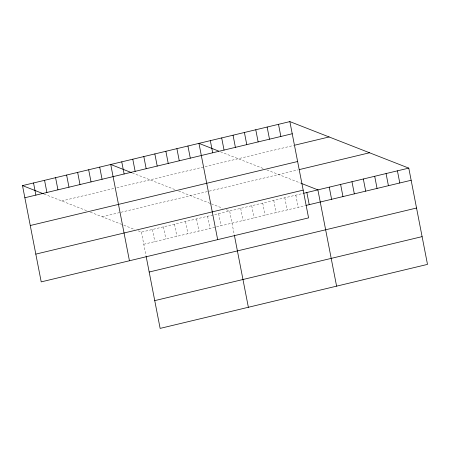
<?xml version="1.0" encoding="UTF-8"?>
<svg xmlns="http://www.w3.org/2000/svg" width="450" height="450" viewBox="0 0 450 450"><rect width="100%" height="100%" fill="white"/><g stroke="black" fill="none" stroke-linecap="round" stroke-linejoin="round"><path stroke-width="0.34" stroke-dasharray="2.25 1.69" d="M61.746 200.959L115.588 188.066M116.888 187.757L203.822 166.95M205.116 166.635L293.681 145.44M102.178 216.771L120.341 212.422M120.994 212.265L208.575 191.301M209.222 191.149L298.024 169.892M138.156 230.839L141.424 232.116L302.963 193.449M143.786 244.26L305.325 205.594M220.545 151.813L264.037 168.817M266.844 169.92L300.876 183.229M132.317 172.929L174.684 189.501M178.616 191.036L210.032 203.321M211.337 203.833L222.458 208.181M226.384 209.717L229.652 210.999L234.197 234.377M44.083 194.051L87.019 210.842M90.388 212.158L121.804 224.443M123.761 225.208L134.882 229.562M295.824 195.159L298.187 207.304M284.799 197.797L287.156 209.942M273.769 200.436L276.131 212.58M262.738 203.079L265.101 215.224M251.713 205.718L254.07 217.862M240.683 208.356L243.045 220.5M218.627 213.638L220.984 225.782M207.596 216.276L209.959 228.42M196.566 218.919L198.928 231.064M185.541 221.558L187.898 233.702M174.51 224.196L176.873 236.34M163.479 226.839L165.842 238.984M152.454 229.477L154.811 241.622M141.424 232.116L145.969 255.499"/><path stroke-width="0.67" d="M289.862 121.607L308.576 217.884L41.214 281.88L22.5 185.608L289.862 121.607L408.786 168.12L427.5 264.392L160.138 328.393L146.098 256.162M24.863 197.752L292.224 133.751M295.02 145.119L329.108 136.957M30.257 225.518L297.619 161.516M299.357 169.571L369.54 152.769M35.814 254.121L303.182 190.119M303.609 193.292L408.786 168.12M305.972 205.436L411.148 180.264M149.181 272.025L416.543 208.024M154.744 300.628L422.106 236.627M218.582 151.042L198.962 143.37L217.671 239.642M301.534 183.482L317.886 189.877L336.594 286.149M131.659 172.676L110.728 164.486L129.442 260.764M22.5 185.608L43.431 193.792M397.423 170.837L399.786 182.981M386.061 173.559L388.423 185.704M374.698 176.276L377.061 188.421M363.336 178.999L365.698 191.143M351.973 181.716L354.33 193.86M340.611 184.438L342.968 196.583M329.248 187.161L331.605 199.305M306.855 192.516L309.218 204.66M278.499 124.329L280.862 136.474M267.137 127.052L269.499 139.196M255.774 129.769L258.137 141.913M244.412 132.491L246.769 144.636M233.049 135.208L235.406 147.352M221.687 137.931L224.044 150.075M234.326 235.041L248.366 307.271M210.324 140.648L212.681 152.792M187.931 146.008L190.294 158.153M176.901 148.652L179.263 160.791M165.876 151.29L168.232 163.434M154.845 153.928L157.208 166.072M143.814 156.566L146.177 168.711M132.789 159.21L135.146 171.354M121.759 161.848L124.121 173.993M99.703 167.13L102.06 179.274M88.672 169.768L91.035 181.912M77.642 172.406L80.004 184.551M66.617 175.05L68.974 187.194M55.586 177.688L57.949 189.833M44.556 180.326L46.918 192.471M33.531 182.97L35.887 195.114"/></g></svg>
